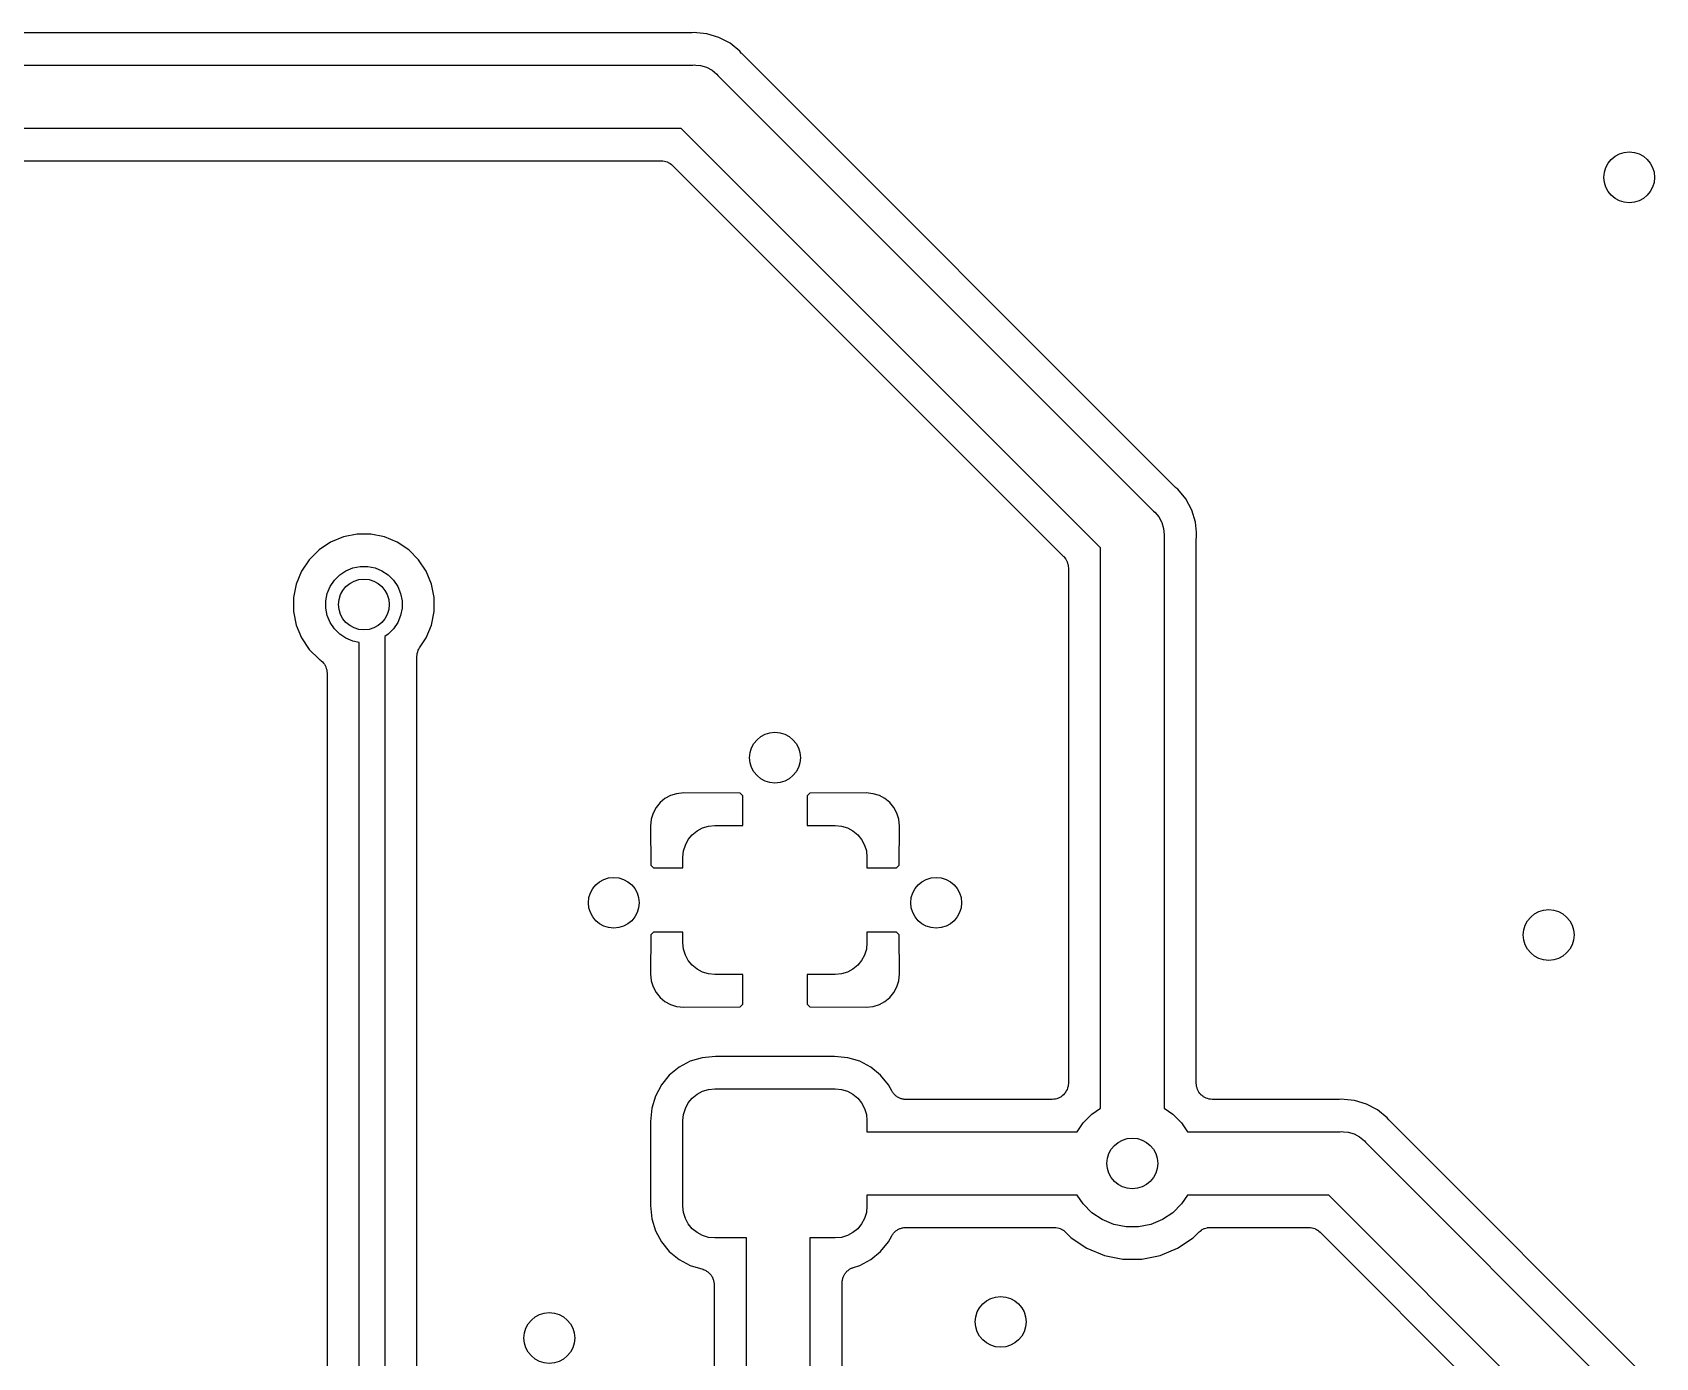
# Model space of a CAD drawing. Extents: x 49 to 143, y -158 to -38.
# Drawn here: x 88.38 to 101.17, y -92.1 to -81.66 of the extents above; entities that cross this region are included whole.
import ezdxf

# ---------------------------------------------------------------- set-up
doc = ezdxf.new("R2010")
doc.units = 0
doc.layers.add('BLACK', color=7, linetype='CONTINUOUS')

msp = doc.modelspace()

# ---------------------------------------------------------------- linework, layer by layer
at = {"layer": 'BLACK', "linetype": 'CONTINUOUS'}
for p, q in [((93.568, -81.665), (84.6889, -81.665)), ((93.5733, -81.6645), (93.568, -81.665)), ((93.5787, -81.6645), (93.5733, -81.6645)), ((93.5805, -81.6644), (93.5787, -81.6645)), ((93.599, -81.6626), (93.5805, -81.6644)), ((93.6175, -81.6644), (93.599, -81.6626)), ((93.6176, -81.6644), (93.6175, -81.6644)), ((93.6978, -81.6723), (93.6176, -81.6644)), ((93.7928, -81.7011), (93.6978, -81.6723)), ((93.8804, -81.7479), (93.7928, -81.7011)), ((93.9571, -81.8109), (93.8804, -81.7479)), ((93.9689, -81.8253), (93.9571, -81.8109)), ((93.9727, -81.8291), (93.9689, -81.8253)), ((93.9761, -81.8333), (93.9727, -81.8291)), ((93.9773, -81.8345), (93.9761, -81.8333)), ((97.384, -85.2412), (93.9773, -81.8345)), ((84.5083, -81.919), (93.5867, -81.919)), ((93.5867, -81.919), (93.599, -81.9178)), ((93.599, -81.9178), (93.6113, -81.919)), ((93.6113, -81.919), (93.648, -81.9226)), ((93.648, -81.9226), (93.6951, -81.9369)), ((93.6951, -81.9369), (93.7386, -81.9601)), ((93.7386, -81.9601), (93.7766, -81.9914)), ((93.7766, -81.9914), (93.7845, -82.0009)), ((93.7845, -82.0009), (97.2176, -85.434)), ((93.4954, -82.419), (84.5083, -82.419)), ((96.7995, -85.7231), (93.4954, -82.419)), ((84.6889, -82.673), (93.3376, -82.673)), ((93.3376, -82.673), (93.3381, -82.673)), ((93.3381, -82.673), (93.3381, -82.673)), ((93.3381, -82.673), (93.3381, -82.673)), ((93.3381, -82.673), (93.3394, -82.673)), ((93.3394, -82.673), (93.3511, -82.6743)), ((93.3511, -82.6743), (93.3627, -82.6755)), ((93.3627, -82.6755), (93.3634, -82.6757)), ((93.3634, -82.6757), (93.364, -82.6758)), ((93.364, -82.6758), (93.3753, -82.6793)), ((93.3753, -82.6793), (93.3864, -82.6828)), ((93.3864, -82.6828), (93.387, -82.6831)), ((93.387, -82.6831), (93.3877, -82.6833)), ((93.3877, -82.6833), (93.398, -82.6889)), ((93.398, -82.6889), (93.4083, -82.6945)), ((93.4083, -82.6945), (93.4088, -82.6949)), ((93.4088, -82.6949), (93.4094, -82.6952)), ((93.4094, -82.6952), (93.4183, -82.7027)), ((93.4183, -82.7027), (93.4274, -82.7102)), ((93.4274, -82.7102), (96.5083, -85.7911)), ((97.3881, -85.2446), (97.384, -85.2412)), ((97.3918, -85.2484), (97.3881, -85.2446)), ((97.3932, -85.2496), (97.3918, -85.2484)), ((97.4076, -85.2614), (97.3932, -85.2496)), ((97.4706, -85.3381), (97.4076, -85.2614)), ((97.5174, -85.4257), (97.4706, -85.3381)), ((97.2176, -85.434), (97.2271, -85.4419)), ((97.2271, -85.4419), (97.2584, -85.4799)), ((97.2584, -85.4799), (97.2788, -85.5182)), ((97.2788, -85.5182), (97.2816, -85.5234)), ((97.2816, -85.5234), (97.2959, -85.5705)), ((97.5462, -85.5207), (97.5174, -85.4257)), ((97.5541, -85.6007), (97.5462, -85.5207)), ((90.7331, -85.6786), (90.6423, -85.7392)), ((90.8339, -85.6368), (90.7331, -85.6786)), ((90.9409, -85.6155), (90.8339, -85.6368)), ((91.0501, -85.6155), (90.9409, -85.6155)), ((91.1571, -85.6368), (91.0501, -85.6155)), ((91.2579, -85.6786), (91.1571, -85.6368)), ((91.3487, -85.7392), (91.2579, -85.6786)), ((97.2959, -85.5705), (97.3007, -85.6195)), ((97.3007, -85.6195), (97.2995, -85.6318)), ((97.2995, -85.6318), (97.2995, -90.1382)), ((97.5535, -85.6487), (97.5541, -85.6434)), ((97.5535, -85.6505), (97.5535, -85.6487)), ((97.5535, -89.9415), (97.5535, -85.6505)), ((97.5541, -85.601), (97.5541, -85.6007)), ((97.5559, -85.6195), (97.5541, -85.601)), ((97.5541, -85.638), (97.5559, -85.6195)), ((97.5541, -85.6434), (97.5541, -85.638)), ((90.6423, -85.7392), (90.5652, -85.8163)), ((91.4258, -85.8163), (91.3487, -85.7392)), ((96.5083, -85.7911), (96.5086, -85.7914)), ((96.5086, -85.7914), (96.5086, -85.7914)), ((96.5086, -85.7914), (96.5086, -85.7914)), ((96.5086, -85.7914), (96.5095, -85.7923)), ((96.5095, -85.7923), (96.5169, -85.8015)), ((96.5169, -85.8015), (96.5243, -85.8106)), ((96.7995, -90.1382), (96.7995, -85.7231)), ((90.5046, -85.9071), (90.4628, -86.0079)), ((90.5652, -85.8163), (90.5046, -85.9071)), ((90.7625, -85.9783), (90.8043, -85.9365)), ((90.8043, -85.9365), (90.8534, -85.9036)), ((90.8534, -85.9036), (90.908, -85.881)), ((90.908, -85.881), (90.966, -85.8695)), ((90.966, -85.8695), (91.025, -85.8695)), ((91.025, -85.8695), (91.083, -85.881)), ((91.083, -85.881), (91.1376, -85.9036)), ((91.1376, -85.9036), (91.1867, -85.9365)), ((91.1867, -85.9365), (91.2285, -85.9783)), ((91.4864, -85.9071), (91.4258, -85.8163)), ((91.5282, -86.0079), (91.4864, -85.9071)), ((96.5243, -85.8106), (96.5246, -85.8112)), ((96.5246, -85.8112), (96.525, -85.8117)), ((96.525, -85.8117), (96.5304, -85.8221)), ((96.5304, -85.8221), (96.5359, -85.8325)), ((96.5359, -85.8325), (96.5361, -85.8331)), ((96.5361, -85.8331), (96.5364, -85.8337)), ((96.5364, -85.8337), (96.5397, -85.845)), ((96.5397, -85.845), (96.5431, -85.8562)), ((96.5431, -85.8562), (96.5431, -85.8569)), ((96.5431, -85.8569), (96.5433, -85.8575)), ((96.5433, -85.8575), (96.5444, -85.8692)), ((96.5444, -85.8692), (96.5455, -85.8809)), ((96.5455, -85.8809), (96.5455, -89.9415)), ((90.4628, -86.0079), (90.4415, -86.1149)), ((90.707, -86.082), (90.7296, -86.0274)), ((90.7296, -86.0274), (90.7625, -85.9783)), ((91.2285, -85.9783), (91.2614, -86.0274)), ((91.2614, -86.0274), (91.284, -86.082)), ((91.5495, -86.1149), (91.5282, -86.0079)), ((90.4415, -86.1149), (90.4415, -86.2241)), ((90.6955, -86.14), (90.707, -86.082)), ((90.6955, -86.199), (90.6955, -86.14)), ((91.284, -86.082), (91.2955, -86.14)), ((91.2955, -86.14), (91.2955, -86.199)), ((91.5495, -86.2241), (91.5495, -86.1149)), ((90.4415, -86.2241), (90.4628, -86.3311)), ((90.707, -86.257), (90.6955, -86.199)), ((90.7296, -86.3116), (90.707, -86.257)), ((90.7625, -86.3607), (90.7296, -86.3116)), ((91.2614, -86.3116), (91.2285, -86.3607)), ((91.284, -86.257), (91.2614, -86.3116)), ((91.2955, -86.199), (91.284, -86.257)), ((91.5282, -86.3311), (91.5495, -86.2241)), ((90.4628, -86.3311), (90.5046, -86.4319)), ((90.5046, -86.4319), (90.5652, -86.5227)), ((90.8043, -86.4025), (90.7625, -86.3607)), ((90.8534, -86.4354), (90.8043, -86.4025)), ((90.908, -86.458), (90.8534, -86.4354)), ((91.1867, -86.4025), (91.159, -86.4211)), ((91.159, -86.4211), (91.159, -94.7182)), ((91.2285, -86.3607), (91.1867, -86.4025)), ((91.4344, -86.5098), (91.4864, -86.4319)), ((91.4864, -86.4319), (91.5282, -86.3311)), ((90.5652, -86.5227), (90.6423, -86.5998)), ((90.959, -86.4681), (90.908, -86.458)), ((90.959, -94.7182), (90.959, -86.4681)), ((91.413, -86.5786), (91.4143, -86.567)), ((91.4143, -86.567), (91.4155, -86.5554)), ((91.4155, -86.5554), (91.4157, -86.5547)), ((91.4157, -86.5547), (91.4158, -86.554)), ((91.4158, -86.554), (91.4193, -86.5428)), ((91.4193, -86.5428), (91.4227, -86.5317)), ((91.4227, -86.5317), (91.4231, -86.531)), ((91.4231, -86.531), (91.4233, -86.5303)), ((91.4233, -86.5303), (91.4289, -86.5201)), ((91.4289, -86.5201), (91.4344, -86.5098)), ((90.6423, -86.5998), (90.6486, -86.604)), ((90.6486, -86.604), (90.649, -86.6043)), ((90.649, -86.6043), (90.649, -86.6043)), ((90.649, -86.6043), (90.649, -86.6043)), ((90.649, -86.6043), (90.65, -86.605)), ((90.65, -86.605), (90.6591, -86.6126)), ((90.6591, -86.6126), (90.6681, -86.6201)), ((90.6681, -86.6201), (90.6685, -86.6206)), ((90.6685, -86.6206), (90.669, -86.6209)), ((90.669, -86.6209), (90.6763, -86.6302)), ((90.6763, -86.6302), (90.6838, -86.6393)), ((90.6838, -86.6393), (90.6841, -86.6398)), ((90.6841, -86.6398), (90.6845, -86.6403)), ((90.6845, -86.6403), (90.6899, -86.6508)), ((90.6899, -86.6508), (90.6954, -86.6612)), ((90.6954, -86.6612), (90.6956, -86.6618)), ((90.6956, -86.6618), (90.6959, -86.6623)), ((90.6959, -86.6623), (90.6992, -86.6737)), ((90.6992, -86.6737), (90.7026, -86.6849)), ((90.7026, -86.6849), (90.7026, -86.6855)), ((90.7026, -86.6855), (90.7028, -86.6861)), ((90.7028, -86.6861), (90.7039, -86.6978)), ((90.7039, -86.6978), (90.705, -86.7096)), ((91.413, -86.58), (91.413, -86.5786)), ((91.413, -86.5801), (91.413, -86.58)), ((91.413, -86.58), (91.413, -86.58)), ((91.413, -86.5804), (91.413, -86.5801)), ((91.413, -93.1053), (91.413, -86.5804)), ((90.705, -86.7096), (90.705, -94.3397)), ((93.3672, -87.6978), (93.3285, -87.7295)), ((93.4113, -87.6742), (93.3672, -87.6978)), ((93.4592, -87.6597), (93.4113, -87.6742)), ((93.515, -87.6542), (93.4592, -87.6597)), ((93.959, -87.6558), (93.515, -87.6542)), ((93.98, -87.6769), (93.959, -87.6558)), ((93.98, -87.91), (93.98, -87.6769)), ((94.509, -87.6558), (94.488, -87.6769)), ((94.488, -87.6769), (94.488, -87.91)), ((94.953, -87.6542), (94.509, -87.6558)), ((95.0088, -87.6597), (94.953, -87.6542)), ((95.0567, -87.6742), (95.0088, -87.6597)), ((95.1008, -87.6978), (95.0567, -87.6742)), ((95.1395, -87.7295), (95.1008, -87.6978)), ((93.2732, -87.8123), (93.2587, -87.8602)), ((93.2968, -87.7682), (93.2732, -87.8123)), ((93.3285, -87.7295), (93.2968, -87.7682)), ((95.1712, -87.7682), (95.1395, -87.7295)), ((95.1948, -87.8123), (95.1712, -87.7682)), ((95.2093, -87.8602), (95.1948, -87.8123)), ((93.2587, -87.8602), (93.2532, -87.9159)), ((93.2532, -87.9159), (93.2547, -88.2224)), ((93.5822, -87.9832), (93.6201, -87.9521)), ((93.6201, -87.9521), (93.6633, -87.929)), ((93.6633, -87.929), (93.7102, -87.9148)), ((93.7102, -87.9148), (93.759, -87.91)), ((93.759, -87.91), (93.98, -87.91)), ((94.488, -87.91), (94.709, -87.91)), ((94.709, -87.91), (94.7578, -87.9148)), ((94.7578, -87.9148), (94.8047, -87.929)), ((94.8047, -87.929), (94.8479, -87.9521)), ((94.8479, -87.9521), (94.8858, -87.9832)), ((95.2148, -87.9159), (95.2093, -87.8602)), ((95.2133, -88.2224), (95.2148, -87.9159)), ((93.5138, -88.1112), (93.528, -88.0643)), ((93.528, -88.0643), (93.5511, -88.0211)), ((93.5511, -88.0211), (93.5822, -87.9832)), ((94.8858, -87.9832), (94.9169, -88.0211)), ((94.9169, -88.0211), (94.94, -88.0643)), ((94.94, -88.0643), (94.9542, -88.1112)), ((93.2547, -88.2224), (93.2759, -88.2435)), ((93.509, -88.16), (93.5138, -88.1112)), ((93.509, -88.2435), (93.509, -88.16)), ((94.9542, -88.1112), (94.959, -88.16)), ((94.959, -88.16), (94.959, -88.2435)), ((95.1921, -88.2435), (95.2133, -88.2224)), ((93.2759, -88.2435), (93.509, -88.2435)), ((94.959, -88.2435), (95.1921, -88.2435)), ((93.2547, -88.7726), (93.2532, -89.0791)), ((93.2759, -88.7515), (93.2547, -88.7726)), ((93.509, -88.7515), (93.2759, -88.7515)), ((93.509, -88.835), (93.509, -88.7515)), ((93.5138, -88.8838), (93.509, -88.835)), ((94.959, -88.835), (94.9542, -88.8838)), ((94.959, -88.7515), (94.959, -88.835)), ((95.1921, -88.7515), (94.959, -88.7515)), ((95.2133, -88.7726), (95.1921, -88.7515)), ((95.2148, -89.0791), (95.2133, -88.7726)), ((93.528, -88.9307), (93.5138, -88.8838)), ((93.5511, -88.9739), (93.528, -88.9307)), ((93.5822, -89.0118), (93.5511, -88.9739)), ((94.9169, -88.9739), (94.8858, -89.0118)), ((94.94, -88.9307), (94.9169, -88.9739)), ((94.9542, -88.8838), (94.94, -88.9307)), ((93.2532, -89.0791), (93.2587, -89.1348)), ((93.6201, -89.0429), (93.5822, -89.0118)), ((93.6633, -89.066), (93.6201, -89.0429)), ((93.7102, -89.0802), (93.6633, -89.066)), ((93.759, -89.085), (93.7102, -89.0802)), ((93.98, -89.085), (93.759, -89.085)), ((93.98, -89.3181), (93.98, -89.085)), ((94.709, -89.085), (94.488, -89.085)), ((94.488, -89.085), (94.488, -89.3181)), ((94.7578, -89.0802), (94.709, -89.085)), ((94.8047, -89.066), (94.7578, -89.0802)), ((94.8479, -89.0429), (94.8047, -89.066)), ((94.8858, -89.0118), (94.8479, -89.0429)), ((95.2093, -89.1348), (95.2148, -89.0791)), ((93.2587, -89.1348), (93.2732, -89.1827)), ((93.2732, -89.1827), (93.2968, -89.2268)), ((93.2968, -89.2268), (93.3285, -89.2655)), ((95.1395, -89.2655), (95.1712, -89.2268)), ((95.1712, -89.2268), (95.1948, -89.1827)), ((95.1948, -89.1827), (95.2093, -89.1348)), ((93.3285, -89.2655), (93.3672, -89.2972)), ((93.3672, -89.2972), (93.4113, -89.3208)), ((93.4113, -89.3208), (93.4592, -89.3353)), ((93.4592, -89.3353), (93.515, -89.3408)), ((93.515, -89.3408), (93.959, -89.3392)), ((93.959, -89.3392), (93.98, -89.3181)), ((94.488, -89.3181), (94.509, -89.3392)), ((94.509, -89.3392), (94.953, -89.3408)), ((94.953, -89.3408), (95.0088, -89.3353)), ((95.0088, -89.3353), (95.0567, -89.3208)), ((95.0567, -89.3208), (95.1008, -89.2972)), ((95.1008, -89.2972), (95.1395, -89.2655)), ((93.5657, -89.7682), (93.4783, -89.8149)), ((93.6604, -89.7395), (93.5657, -89.7682)), ((93.7652, -89.7292), (93.6604, -89.7395)), ((94.7028, -89.7292), (93.7652, -89.7292)), ((94.8076, -89.7395), (94.7028, -89.7292)), ((94.9023, -89.7682), (94.8076, -89.7395)), ((94.9897, -89.8149), (94.9023, -89.7682)), ((93.4017, -89.8777), (93.3389, -89.9543)), ((93.4783, -89.8149), (93.4017, -89.8777)), ((95.0663, -89.8777), (94.9897, -89.8149)), ((95.1291, -89.9543), (95.0663, -89.8777)), ((93.3389, -89.9543), (93.2922, -90.0417)), ((93.5822, -90.0582), (93.6201, -90.0271)), ((93.6201, -90.0271), (93.6633, -90.004)), ((93.6633, -90.004), (93.7102, -89.9898)), ((93.7102, -89.9898), (93.759, -89.985)), ((93.759, -89.985), (94.709, -89.985)), ((94.709, -89.985), (94.7578, -89.9898)), ((94.7578, -89.9898), (94.8047, -90.004)), ((94.8047, -90.004), (94.8479, -90.0271)), ((94.8479, -90.0271), (94.8858, -90.0582)), ((95.1542, -90.0014), (95.1291, -89.9543)), ((95.1574, -90.006), (95.1542, -90.0014)), ((95.16, -90.011), (95.1574, -90.006)), ((95.1642, -90.0163), (95.16, -90.011)), ((95.168, -90.022), (95.1642, -90.0163)), ((95.172, -90.026), (95.168, -90.022)), ((95.1755, -90.0304), (95.172, -90.026)), ((96.5156, -90.0224), (96.508, -90.0316)), ((96.5233, -90.0133), (96.5156, -90.0224)), ((96.5235, -90.0129), (96.5233, -90.0133)), ((96.5238, -90.0125), (96.5235, -90.0129)), ((96.5295, -90.002), (96.5238, -90.0125)), ((96.5352, -89.9915), (96.5295, -90.002)), ((96.5354, -89.9911), (96.5352, -89.9915)), ((96.5356, -89.9907), (96.5354, -89.9911)), ((96.5391, -89.9793), (96.5356, -89.9907)), ((96.5427, -89.9679), (96.5391, -89.9793)), ((96.5428, -89.9675), (96.5427, -89.9679)), ((96.5429, -89.967), (96.5428, -89.9675)), ((96.5442, -89.9552), (96.5429, -89.967)), ((96.5455, -89.9433), (96.5442, -89.9552)), ((96.5455, -89.9415), (96.5455, -89.9424)), ((96.5455, -89.9424), (96.5455, -89.9424)), ((96.5455, -89.9424), (96.5455, -89.9424)), ((96.5455, -89.9424), (96.5455, -89.9433)), ((97.5547, -89.9534), (97.5535, -89.9415)), ((97.5557, -89.9653), (97.5547, -89.9534)), ((97.5559, -89.9657), (97.5557, -89.9653)), ((97.5559, -89.9662), (97.5559, -89.9657)), ((97.5594, -89.9776), (97.5559, -89.9662)), ((97.5627, -89.9891), (97.5594, -89.9776)), ((97.563, -89.9895), (97.5627, -89.9891)), ((97.5631, -89.9899), (97.563, -89.9895)), ((97.5687, -90.0004), (97.5631, -89.9899)), ((97.5742, -90.011), (97.5687, -90.0004)), ((97.5745, -90.0114), (97.5742, -90.011)), ((97.5747, -90.0118), (97.5745, -90.0114)), ((97.5823, -90.021), (97.5747, -90.0118)), ((97.5898, -90.0304), (97.5823, -90.021)), ((93.2635, -90.1364), (93.2532, -90.2412)), ((93.2922, -90.0417), (93.2635, -90.1364)), ((93.5138, -90.1862), (93.528, -90.1393)), ((93.528, -90.1393), (93.5511, -90.0961)), ((93.5511, -90.0961), (93.5822, -90.0582)), ((94.8858, -90.0582), (94.9169, -90.0961)), ((94.9169, -90.0961), (94.94, -90.1393)), ((94.94, -90.1393), (94.9542, -90.1862)), ((95.1807, -90.0347), (95.1755, -90.0304)), ((95.1855, -90.0395), (95.1807, -90.0347)), ((95.1902, -90.0427), (95.1855, -90.0395)), ((95.1945, -90.0463), (95.1902, -90.0427)), ((95.2004, -90.0496), (95.1945, -90.0463)), ((95.2061, -90.0533), (95.2004, -90.0496)), ((95.2113, -90.0555), (95.2061, -90.0533)), ((95.2162, -90.0582), (95.2113, -90.0555)), ((95.2227, -90.0603), (95.2162, -90.0582)), ((95.2289, -90.0629), (95.2227, -90.0603)), ((95.2345, -90.064), (95.2289, -90.0629)), ((95.2398, -90.0657), (95.2345, -90.064)), ((95.2466, -90.0665), (95.2398, -90.0657)), ((95.2532, -90.0678), (95.2466, -90.0665)), ((95.2589, -90.0679), (95.2532, -90.0678)), ((95.2645, -90.0685), (95.2589, -90.0679)), ((95.2662, -90.0685), (95.2645, -90.0685)), ((96.4185, -90.0685), (95.2662, -90.0685)), ((96.4304, -90.0673), (96.4185, -90.0685)), ((96.4423, -90.0662), (96.4304, -90.0673)), ((96.4427, -90.0661), (96.4423, -90.0662)), ((96.4432, -90.0661), (96.4427, -90.0661)), ((96.4546, -90.0626), (96.4432, -90.0661)), ((96.4661, -90.0593), (96.4546, -90.0626)), ((96.4665, -90.059), (96.4661, -90.0593)), ((96.4669, -90.0589), (96.4665, -90.059)), ((96.4774, -90.0533), (96.4669, -90.0589)), ((96.488, -90.0478), (96.4774, -90.0533)), ((96.4884, -90.0475), (96.488, -90.0478)), ((96.4888, -90.0473), (96.4884, -90.0475)), ((96.498, -90.0397), (96.4888, -90.0473)), ((96.5074, -90.0322), (96.498, -90.0397)), ((96.5076, -90.0319), (96.5074, -90.0322)), ((96.508, -90.0316), (96.5076, -90.0319)), ((96.7308, -90.1841), (96.7995, -90.1382)), ((97.2995, -90.1382), (97.3682, -90.1841)), ((97.5901, -90.0306), (97.5898, -90.0304)), ((97.5904, -90.031), (97.5901, -90.0306)), ((97.5996, -90.0386), (97.5904, -90.031)), ((97.6087, -90.0463), (97.5996, -90.0386)), ((97.6091, -90.0465), (97.6087, -90.0463)), ((97.6095, -90.0468), (97.6091, -90.0465)), ((97.62, -90.0525), (97.6095, -90.0468)), ((97.6305, -90.0582), (97.62, -90.0525)), ((97.6309, -90.0584), (97.6305, -90.0582)), ((97.6313, -90.0586), (97.6309, -90.0584)), ((97.6427, -90.0621), (97.6313, -90.0586)), ((97.6541, -90.0657), (97.6427, -90.0621)), ((97.6545, -90.0658), (97.6541, -90.0657)), ((97.655, -90.0659), (97.6545, -90.0658)), ((97.6668, -90.0672), (97.655, -90.0659)), ((97.6787, -90.0685), (97.6668, -90.0672)), ((97.6796, -90.0685), (97.6787, -90.0685)), ((97.6805, -90.0685), (97.6796, -90.0685)), ((97.6796, -90.0685), (97.6796, -90.0685)), ((97.6796, -90.0685), (97.6796, -90.0685)), ((98.6695, -90.0685), (97.6805, -90.0685)), ((98.6748, -90.068), (98.6695, -90.0685)), ((98.6802, -90.068), (98.6748, -90.068)), ((98.682, -90.0679), (98.6802, -90.068)), ((98.7005, -90.0661), (98.682, -90.0679)), ((98.719, -90.0679), (98.7005, -90.0661)), ((98.7191, -90.0679), (98.719, -90.0679)), ((98.7993, -90.0758), (98.7191, -90.0679)), ((98.8943, -90.1046), (98.7993, -90.0758)), ((98.9819, -90.1514), (98.8943, -90.1046)), ((99.0586, -90.2144), (98.9819, -90.1514)), ((93.2532, -90.2412), (93.2532, -90.9038)), ((93.509, -90.235), (93.5138, -90.1862)), ((93.509, -90.91), (93.509, -90.235)), ((94.9542, -90.1862), (94.959, -90.235)), ((94.959, -90.235), (94.959, -90.3225)), ((96.6152, -90.3225), (96.6611, -90.2538)), ((96.6611, -90.2538), (96.7308, -90.1841)), ((97.3682, -90.1841), (97.4379, -90.2538)), ((97.4379, -90.2538), (97.4838, -90.3225)), ((99.0704, -90.2288), (99.0586, -90.2144)), ((99.0742, -90.2326), (99.0704, -90.2288)), ((99.0776, -90.2368), (99.0742, -90.2326)), ((99.0788, -90.238), (99.0776, -90.2368)), ((101.172, -92.3317), (99.0788, -90.238)), ((94.959, -90.3225), (96.6152, -90.3225)), ((97.4838, -90.3225), (98.6882, -90.3225)), ((98.6882, -90.3225), (98.7005, -90.3213)), ((98.7005, -90.3213), (98.7128, -90.3225)), ((98.7128, -90.3225), (98.7495, -90.3261)), ((98.7495, -90.3261), (98.7966, -90.3404)), ((98.7966, -90.3404), (98.8401, -90.3636)), ((98.8401, -90.3636), (98.8781, -90.3949)), ((98.8781, -90.3949), (98.886, -90.4044)), ((98.886, -90.4044), (101.006, -92.5245)), ((93.2532, -90.9038), (93.2635, -91.0086)), ((93.5138, -90.9588), (93.509, -90.91)), ((94.959, -90.91), (94.9542, -90.9588)), ((96.6152, -90.8225), (94.959, -90.8225)), ((94.959, -90.8225), (94.959, -90.91)), ((96.6611, -90.8912), (96.6152, -90.8225)), ((96.7308, -90.9609), (96.6611, -90.8912)), ((97.4379, -90.8912), (97.3682, -90.9609)), ((97.4838, -90.8225), (97.4379, -90.8912)), ((98.5969, -90.8225), (97.4838, -90.8225)), ((100.588, -92.8136), (98.5969, -90.8225)), ((93.2635, -91.0086), (93.2922, -91.1033)), ((93.528, -91.0057), (93.5138, -90.9588)), ((93.5511, -91.0489), (93.528, -91.0057)), ((93.5822, -91.0868), (93.5511, -91.0489)), ((94.9169, -91.0489), (94.8858, -91.0868)), ((94.94, -91.0057), (94.9169, -91.0489)), ((94.9542, -90.9588), (94.94, -91.0057)), ((96.8127, -91.0156), (96.7308, -90.9609)), ((96.9037, -91.0533), (96.8127, -91.0156)), ((97.2863, -91.0156), (97.1953, -91.0533)), ((97.3682, -90.9609), (97.2863, -91.0156)), ((93.2922, -91.1033), (93.3389, -91.1907)), ((93.6201, -91.1179), (93.5822, -91.0868)), ((93.6633, -91.141), (93.6201, -91.1179)), ((93.7102, -91.1552), (93.6633, -91.141)), ((93.759, -91.16), (93.7102, -91.1552)), ((94.009, -91.16), (93.759, -91.16)), ((94.009, -94.7182), (94.009, -91.16)), ((94.709, -91.16), (94.509, -91.16)), ((94.509, -91.16), (94.509, -94.7182)), ((94.7578, -91.1552), (94.709, -91.16)), ((94.8047, -91.141), (94.7578, -91.1552)), ((94.8479, -91.1179), (94.8047, -91.141)), ((94.8858, -91.0868), (94.8479, -91.1179)), ((95.1291, -91.1907), (95.1542, -91.1436)), ((95.1542, -91.1436), (95.1551, -91.1421)), ((95.1551, -91.1421), (95.1583, -91.1374)), ((95.1583, -91.1374), (95.161, -91.1325)), ((95.161, -91.1325), (95.1653, -91.1273)), ((95.1653, -91.1273), (95.1691, -91.1217)), ((95.1691, -91.1217), (95.1732, -91.1177)), ((95.1732, -91.1177), (95.1767, -91.1134)), ((95.1767, -91.1134), (95.182, -91.1091)), ((95.182, -91.1091), (95.1869, -91.1044)), ((95.1869, -91.1044), (95.1916, -91.1013)), ((95.1916, -91.1013), (95.196, -91.0977)), ((95.196, -91.0977), (95.202, -91.0945)), ((95.202, -91.0945), (95.2076, -91.0908)), ((95.2076, -91.0908), (95.2129, -91.0887)), ((95.2129, -91.0887), (95.2178, -91.0861)), ((95.2178, -91.0861), (95.2243, -91.0841)), ((95.2243, -91.0841), (95.2306, -91.0816)), ((95.2306, -91.0816), (95.2362, -91.0805)), ((95.2362, -91.0805), (95.2416, -91.0789)), ((95.2416, -91.0789), (95.2483, -91.0783)), ((95.2483, -91.0783), (95.255, -91.077)), ((95.255, -91.077), (95.2606, -91.077)), ((95.2606, -91.077), (95.2662, -91.0765)), ((95.2662, -91.0765), (96.4346, -91.0765)), ((96.4346, -91.0765), (96.435, -91.0765)), ((96.435, -91.0765), (96.435, -91.0765)), ((96.435, -91.0765), (96.435, -91.0765)), ((96.435, -91.0765), (96.4363, -91.0765)), ((96.4363, -91.0765), (96.448, -91.0778)), ((96.448, -91.0778), (96.4597, -91.079)), ((96.4597, -91.079), (96.4603, -91.0792)), ((96.4603, -91.0792), (96.461, -91.0793)), ((96.461, -91.0793), (96.4722, -91.0828)), ((96.4722, -91.0828), (96.4834, -91.0863)), ((96.4834, -91.0863), (96.484, -91.0866)), ((96.484, -91.0866), (96.4846, -91.0868)), ((96.4846, -91.0868), (96.4949, -91.0924)), ((96.4949, -91.0924), (96.5052, -91.098)), ((96.5052, -91.098), (96.5057, -91.0984)), ((96.5057, -91.0984), (96.5063, -91.0987)), ((96.5063, -91.0987), (96.5153, -91.1062)), ((96.5153, -91.1062), (96.5244, -91.1137)), ((96.5244, -91.1137), (96.5689, -91.1582)), ((96.5689, -91.1582), (96.6923, -91.2407)), ((97.0003, -91.0725), (96.9037, -91.0533)), ((97.0987, -91.0725), (97.0003, -91.0725)), ((97.1953, -91.0533), (97.0987, -91.0725)), ((97.4067, -91.2407), (97.5301, -91.1582)), ((97.5301, -91.1582), (97.5746, -91.1137)), ((97.5746, -91.1137), (97.5749, -91.1134)), ((97.5749, -91.1134), (97.5759, -91.1125)), ((97.5749, -91.1134), (97.5749, -91.1134)), ((97.5749, -91.1134), (97.5749, -91.1134)), ((97.5759, -91.1125), (97.5851, -91.1051)), ((97.5851, -91.1051), (97.5941, -91.0977)), ((97.5941, -91.0977), (97.5947, -91.0974)), ((97.5947, -91.0974), (97.5953, -91.097)), ((97.5953, -91.097), (97.6057, -91.0916)), ((97.6057, -91.0916), (97.616, -91.0861)), ((97.616, -91.0861), (97.6167, -91.0859)), ((97.6167, -91.0859), (97.6173, -91.0856)), ((97.6173, -91.0856), (97.6286, -91.0823)), ((97.6286, -91.0823), (97.6398, -91.0789)), ((97.6398, -91.0789), (97.6404, -91.0789)), ((97.6404, -91.0789), (97.6411, -91.0787)), ((97.6411, -91.0787), (97.6528, -91.0776)), ((97.6528, -91.0776), (97.6644, -91.0765)), ((97.6644, -91.0765), (98.4391, -91.0765)), ((98.4391, -91.0765), (98.4396, -91.0765)), ((98.4396, -91.0765), (98.4396, -91.0765)), ((98.4396, -91.0765), (98.4396, -91.0765)), ((98.4396, -91.0765), (98.4409, -91.0765)), ((98.4409, -91.0765), (98.4526, -91.0778)), ((98.4526, -91.0778), (98.4642, -91.079)), ((98.4642, -91.079), (98.4649, -91.0792)), ((98.4649, -91.0792), (98.4655, -91.0793)), ((98.4655, -91.0793), (98.4768, -91.0828)), ((98.4768, -91.0828), (98.4879, -91.0863)), ((98.4879, -91.0863), (98.4885, -91.0866)), ((98.4885, -91.0866), (98.4892, -91.0868)), ((98.4892, -91.0868), (98.4995, -91.0924)), ((98.4995, -91.0924), (98.5098, -91.098)), ((98.5098, -91.098), (98.5103, -91.0984)), ((98.5103, -91.0984), (98.5109, -91.0987)), ((98.5109, -91.0987), (98.5198, -91.1062)), ((98.5198, -91.1062), (98.5289, -91.1137)), ((98.5289, -91.1137), (100.297, -92.8816)), ((93.3389, -91.1907), (93.4017, -91.2673)), ((93.4017, -91.2673), (93.4783, -91.3301)), ((94.9897, -91.3301), (95.0663, -91.2673)), ((95.0663, -91.2673), (95.1291, -91.1907)), ((96.6923, -91.2407), (96.8296, -91.2975)), ((96.8296, -91.2975), (96.9752, -91.3265)), ((97.1238, -91.3265), (97.2694, -91.2975)), ((97.2694, -91.2975), (97.4067, -91.2407)), ((93.4783, -91.3301), (93.5657, -91.3768)), ((93.5657, -91.3768), (93.6649, -91.4069)), ((93.6649, -91.4069), (93.6666, -91.4074)), ((93.6666, -91.4074), (93.6718, -91.4096)), ((93.6718, -91.4096), (93.6772, -91.4113)), ((93.6772, -91.4113), (93.6831, -91.4145)), ((93.6831, -91.4145), (93.6893, -91.4172)), ((93.6893, -91.4172), (93.694, -91.4204)), ((93.694, -91.4204), (93.699, -91.4231)), ((93.699, -91.4231), (93.7042, -91.4274)), ((93.7042, -91.4274), (93.7098, -91.4312)), ((93.7098, -91.4312), (93.7137, -91.4353)), ((93.7137, -91.4353), (93.7181, -91.4389)), ((94.7889, -91.4371), (94.792, -91.4324)), ((94.792, -91.4324), (94.7968, -91.4276)), ((94.7968, -91.4276), (94.8011, -91.4225)), ((94.8011, -91.4225), (94.8056, -91.4189)), ((94.8056, -91.4189), (94.8096, -91.4149)), ((94.8096, -91.4149), (94.8152, -91.4112)), ((94.8152, -91.4112), (94.8205, -91.407)), ((94.8205, -91.407), (94.8255, -91.4043)), ((94.8255, -91.4043), (94.8302, -91.4012)), ((94.8302, -91.4012), (94.8365, -91.3986)), ((94.8365, -91.3986), (94.8424, -91.3955)), ((94.8424, -91.3955), (94.8479, -91.3939)), ((94.8479, -91.3939), (94.8531, -91.3917)), ((94.8531, -91.3917), (94.9023, -91.3768)), ((94.9023, -91.3768), (94.9897, -91.3301)), ((96.9752, -91.3265), (97.1238, -91.3265)), ((93.7181, -91.4389), (93.7224, -91.4441)), ((93.7224, -91.4441), (93.7271, -91.4489)), ((93.7271, -91.4489), (93.7302, -91.4537)), ((93.7302, -91.4537), (93.7338, -91.4581)), ((93.7338, -91.4581), (93.7369, -91.4641)), ((93.7369, -91.4641), (93.7406, -91.4697)), ((93.7406, -91.4697), (93.7428, -91.475)), ((93.7428, -91.475), (93.7454, -91.48)), ((93.7454, -91.48), (93.7474, -91.4864)), ((93.7474, -91.4864), (93.7499, -91.4927)), ((93.7499, -91.4927), (93.7509, -91.4983)), ((93.7509, -91.4983), (93.7526, -91.5037)), ((93.7526, -91.5037), (93.7532, -91.5104)), ((93.7532, -91.5104), (93.7545, -91.5171)), ((93.7545, -91.5171), (93.7544, -91.5227)), ((93.7544, -91.5227), (93.755, -91.5284)), ((93.755, -91.5284), (93.755, -94.3354)), ((94.763, -91.5115), (94.7636, -91.5058)), ((94.763, -91.5132), (94.763, -91.5115)), ((94.763, -93.9138), (94.763, -91.5132)), ((94.7636, -91.5058), (94.7637, -91.5001)), ((94.7637, -91.5001), (94.765, -91.4935)), ((94.765, -91.4935), (94.7658, -91.4868)), ((94.7658, -91.4868), (94.7675, -91.4814)), ((94.7675, -91.4814), (94.7686, -91.4758)), ((94.7686, -91.4758), (94.7712, -91.4696)), ((94.7712, -91.4696), (94.7733, -91.4632)), ((94.7733, -91.4632), (94.776, -91.4582)), ((94.776, -91.4582), (94.7782, -91.453)), ((94.7782, -91.453), (94.782, -91.4474)), ((94.782, -91.4474), (94.7852, -91.4415)), ((94.7852, -91.4415), (94.7889, -91.4371))]:
    msp.add_line(p, q, dxfattribs=at)
at = {"layer": 'BLACK'}
for centre in [(100.965, -82.804), (90.9955, -86.1695), (94.234, -87.376), (92.964, -88.519), (95.504, -88.519), (100.33, -88.773), (97.0495, -90.5725), (96.012, -91.821), (92.456, -91.948)]:
    msp.add_circle(centre, 0.2, dxfattribs=at)

doc.saveas('drawing.dxf')
